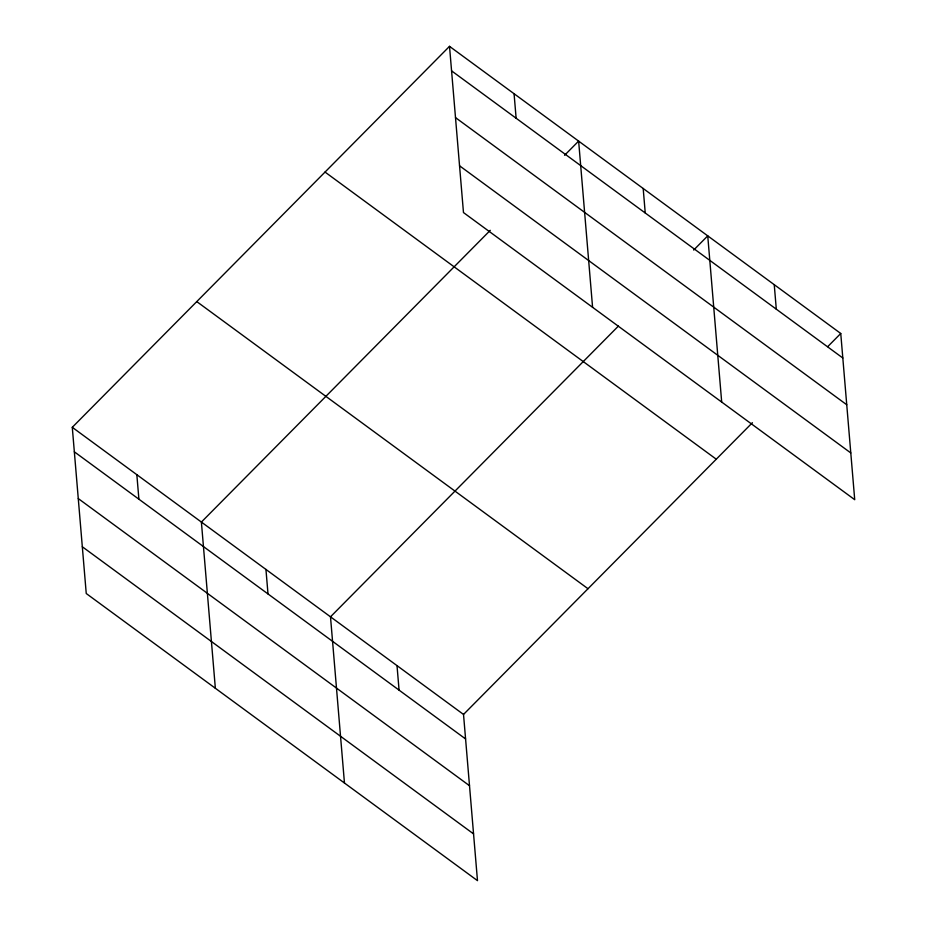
<?xml version="1.0" encoding="UTF-8"?>
<svg xmlns="http://www.w3.org/2000/svg" width="927" height="927" viewBox="0 0 927 927"><rect width="100%" height="100%" fill="white"/><g stroke="black" fill="none" stroke-linecap="round" stroke-linejoin="round"><path stroke-width="1.39" d="M72.283 427.312L463.523 714.439L477.486 880.65L86.246 593.512L72.283 427.312L449.514 46.35L840.754 333.488L854.717 499.688L463.477 212.561L449.514 46.35M490.279 230.325L201.391 522.063L215.354 688.274M564.578 155.296L578.633 141.101L592.585 307.312M618.39 326.095L330.499 616.814L344.462 783.025M693.686 250.047L707.741 235.864L721.693 402.063M463.523 714.439L752.411 422.7M827.707 346.663L840.754 333.488M451.576 70.858L842.817 357.996M455.505 117.613L846.745 404.751M459.549 165.794L850.789 452.932M325.029 172.063L716.27 459.201M196.767 301.599L588.008 588.726M74.345 451.82L465.586 738.946M78.274 498.575L469.514 785.714M82.318 546.756L473.558 833.894M774.242 284.67L776.305 309.178M643.187 188.482L645.238 212.99M514.068 93.731L516.13 118.239M397.011 665.632L399.073 690.14M265.945 569.445L268.007 593.952M136.837 474.694L138.899 499.201"/></g></svg>
